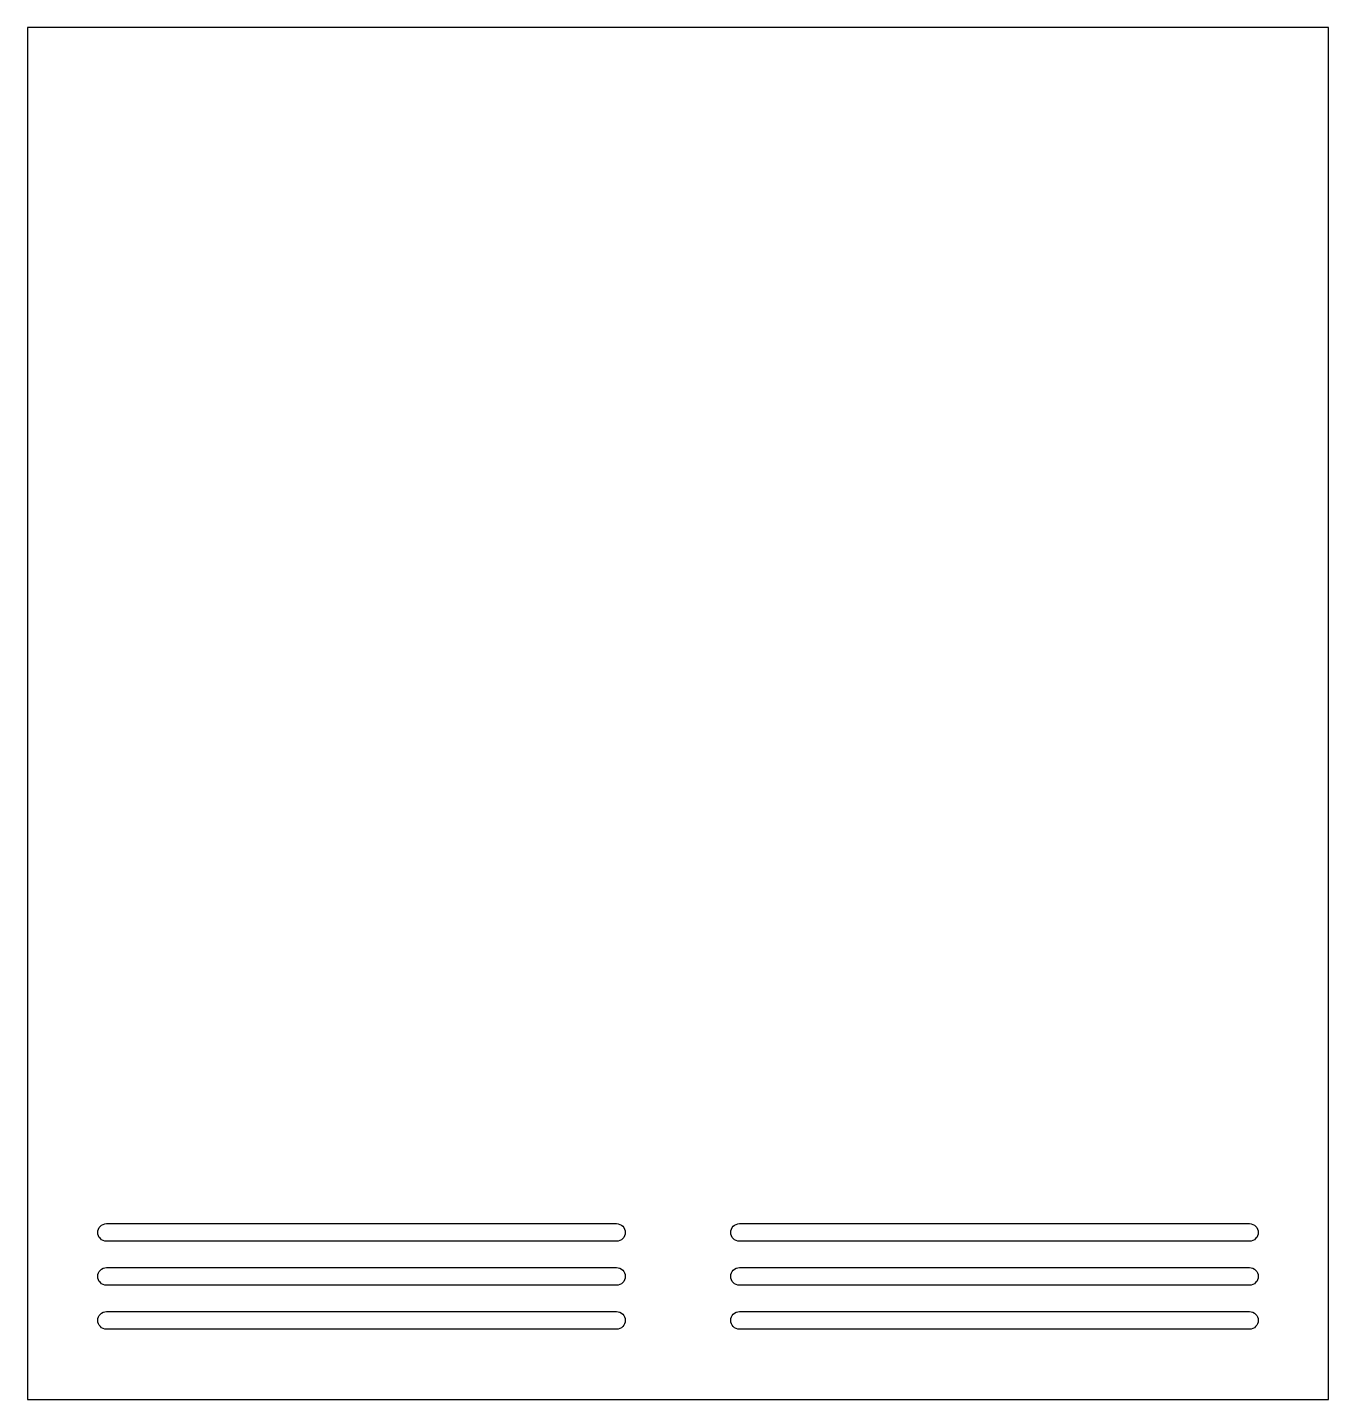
# Model space of a CAD drawing. Header units: inches. Extents: x -18.8 to -0.2, y 0.2 to 19.7.
import ezdxf

# ---------------------------------------------------------------- set-up
doc = ezdxf.new("R2010")
doc.units = ezdxf.units.IN
doc.layers.get('0').update_dxf_attribs({"linetype": 'CONTINUOUS'})

msp = doc.modelspace()

# ---------------------------------------------------------------- linework, layer by layer
msp.add_lwpolyline([(-0.25, 19.75), (-18.75, 19.75), (-18.75, 0.25), (-0.25, 0.25)], close=True)
for points in [[(-17.625, 2.75), (-10.375, 2.75, -1), (-10.375, 2.5), (-17.625, 2.5, -1)], [(-8.625, 2.75), (-1.375, 2.75, -1), (-1.375, 2.5), (-8.625, 2.5, -1)], [(-17.625, 2.125), (-10.375, 2.125, -1), (-10.375, 1.875), (-17.625, 1.875, -1)], [(-8.625, 2.125), (-1.375, 2.125, -1), (-1.375, 1.875), (-8.625, 1.875, -1)], [(-17.625, 1.5), (-10.375, 1.5, -1), (-10.375, 1.25), (-17.625, 1.25, -1)], [(-8.625, 1.5), (-1.375, 1.5, -1), (-1.375, 1.25), (-8.625, 1.25, -1)]]:
    msp.add_lwpolyline(points, format="xyb", close=True)

doc.saveas('drawing.dxf')
